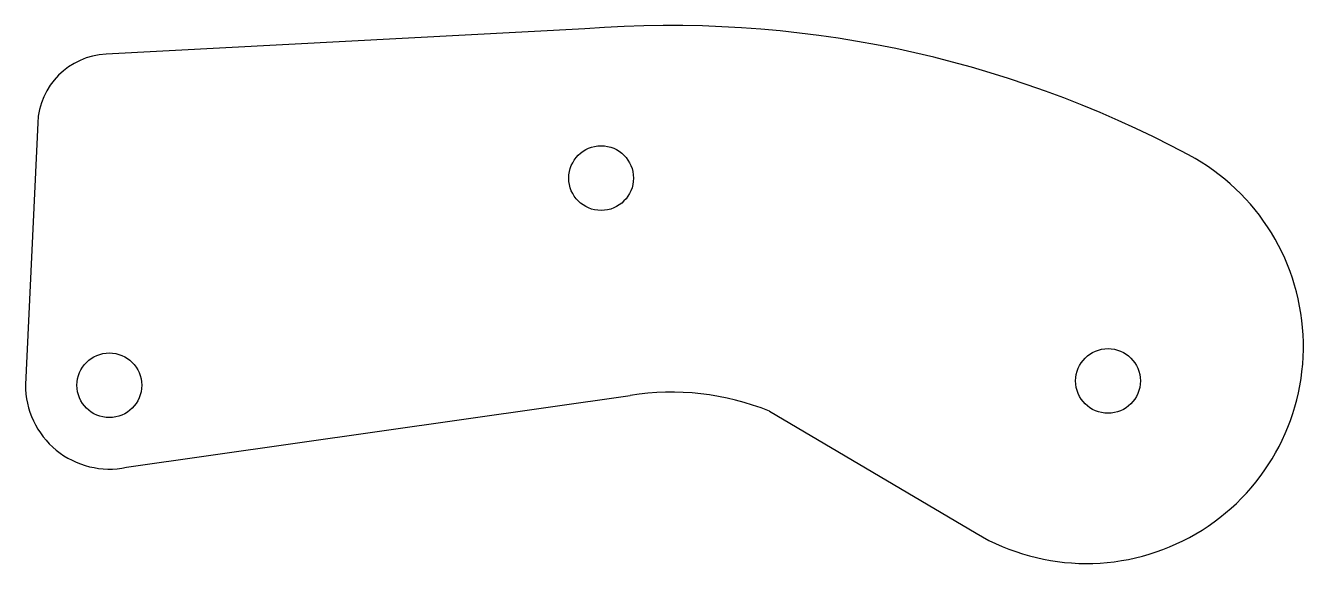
# Model space of a CAD drawing. Header units: millimetres. Extents: x -53 to 65, y -36 to 14.
import ezdxf

# ---------------------------------------------------------------- set-up
doc = ezdxf.new("R2010")
doc.units = ezdxf.units.MM

msp = doc.modelspace()

# ---------------------------------------------------------------- linework, layer by layer
at = {"color": 7, "linetype": 'Continuous', "lineweight": 25}
for p, q in [((-1.5, 13.82), (-45.89, 11.5)), ((-52.24, 5.11), (-53.37, -19.14)), ((-44, -26.8), (2.7, -20.15)), ((15.6, -21.6), (34.77, -32.92))]:
    msp.add_line(p, q, dxfattribs=at)
for centre in [(0, 0), (-45.6, -19.2), (47, -18.8)]:
    msp.add_circle(centre, 3, dxfattribs=at)
for centre, radius, start, end in [((6.55, -87.67), 101.81, 61.9237, 94.5374), ((-45.54, 4.8), 6.71, 92.9905, 177.3372), ((45, -15.6), 20.12, 239.435, 61.9237), ((-45.6, -19.2), 7.77, 179.5449, 281.8887), ((6.57, -43.84), 24, 67.8974, 99.2785)]:
    msp.add_arc(centre, radius, start, end, dxfattribs=at)

doc.saveas('drawing.dxf')
